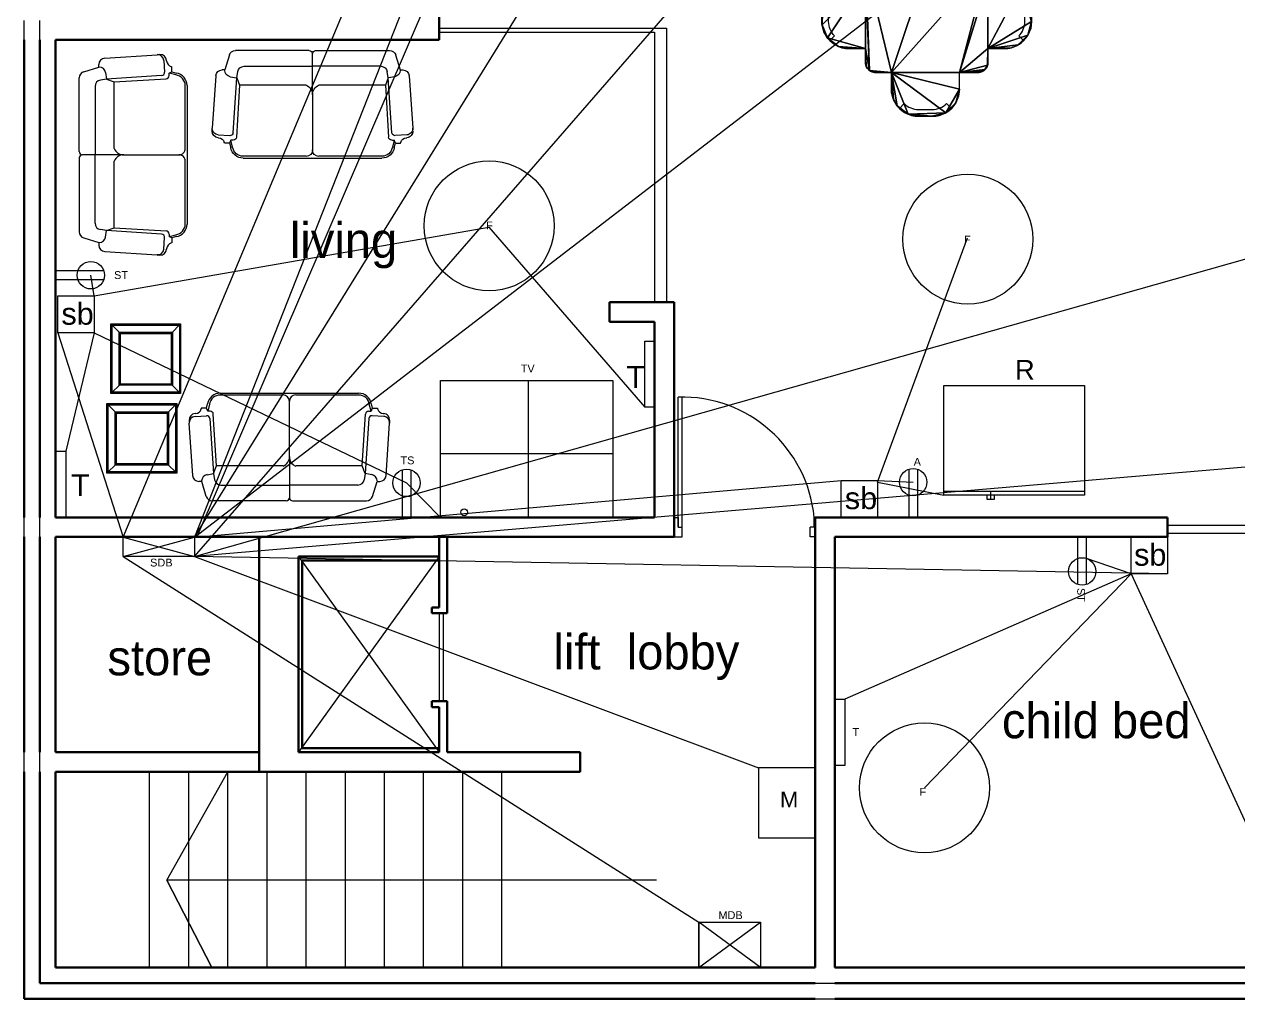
# Model space of a CAD drawing. Header units: inches. Extents: x -21593 to -10389, y 28737 to 57523.
# Drawn here: x -11139.3 to -10829.4, y 28737.3 to 28986.3 of the extents above; entities that cross this region are included whole.
import ezdxf

# ---------------------------------------------------------------- set-up
doc = ezdxf.new("R2010")
doc.units = ezdxf.units.IN
doc.header["$LTSCALE"] = 2
doc.header["$MEASUREMENT"] = 0
for name, color, linetype, lineweight in [('ARREDI', 183, 'Continuous', 0), ('COL', 1, 'Continuous', 35), ('Door', 32, 'Continuous', 20), ('FUR', 7, 'Continuous', 5), ('Glass', 150, 'Continuous', 20), ('normal', 1, 'Continuous', 13), ('Steps', 252, 'Continuous', 20), ('water', 150, 'Continuous', 9)]:
    doc.layers.add(name, color=color, linetype=linetype, lineweight=lineweight)
doc.styles.get("Standard").update_dxf_attribs({"font": 'arial.ttf'})

# ---------------------------------------------------------------- blocks, each defined once
blk = doc.blocks.new('*U9')
at = {"color": 0}
mesh = blk.add_polyface(dxfattribs=at)
corners = [(-57, -8.39), (-28.97, -36), (3, -28.39), (-28.97, -36), (2.38, -34.83), (3, -28.39), (-57, -8.39), (-57, -28.39), (-28.97, -36), (3, -28.39), (-28.97, 0), (-57, -8.39), (3, -28.39), (3, -8.39), (-28.97, 0), (3, -28.39), (7.86, -8.39), (3, -8.39), (-28.97, -36), (-24.07, -36), (2.38, -34.83), (-57, -28.39), (-48.97, -36), (-28.97, -36), (-57, -8.39), (-63.93, -28.12), (-57, -28.39), (-28.97, 0), (-48.97, 0), (-57, -8.39), (3, -8.39), (-24.07, 0), (-28.97, 0), (3, -8.39), (-4.07, 0), (-24.07, 0), (3, -28.39), (14.79, -12.39), (7.86, -8.39), (3, -28.39), (15.25, -23.46), (14.79, -12.39), (-24.07, -36), (-4.07, -36), (2.38, -34.83), (-24.07, -36), (-7.2, -47.21), (-4.07, -36), (-48.97, -36), (-29.58, -43.93), (-28.97, -36), (-48.97, -36), (-35.93, -48.8), (-29.58, -43.93), (-57, -28.39), (-54, -36), (-48.97, -36), (-57, -8.39), (-69.59, -22.46), (-63.93, -28.12), (-57, -8.39), (-68.21, -11.52), (-69.59, -22.46), (-28.97, 0), (-48.9, 5.91), (-48.97, 0), (-28.97, 0), (-44.03, 12.26), (-48.9, 5.91), (-4.07, 0), (-22.42, 9.73), (-24.07, 0), (-4.07, 0), (-12.07, 12.86), (-22.42, 9.73), (3, -8.39), (0.78, -0.1), (-4.07, 0), (3, -8.39), (2.12, -0.88), (0.78, -0.1), (14.79, -12.39), (11.86, -9.47), (7.86, -8.39), (15.25, -23.46), (15.86, -16.39), (14.79, -12.39), (3, -28.39), (12.73, -26.74), (15.25, -23.46), (2.38, -34.83), (2.97, -33.39), (3, -28.39), (-4.07, -36), (1.15, -35.77), (2.38, -34.83), (-7.2, -47.21), (-4.68, -43.93), (-4.07, -36), (-24.07, -36), (-11.03, -48.8), (-7.2, -47.21), (-24.07, -36), (-18.14, -48.59), (-11.03, -48.8), (-24.07, -36), (-21.73, -46.52), (-18.14, -48.59), (-35.93, -48.8), (-32.1, -47.21), (-29.58, -43.93), (-48.97, -36), (-43.04, -48.59), (-35.93, -48.8), (-48.97, -36), (-46.63, -46.52), (-43.04, -48.59), (-57, -28.39), (-55.5, -35.6), (-54, -36), (-57, -28.39), (-56.6, -34.5), (-55.5, -35.6), (-69.59, -22.46), (-67.52, -26.05), (-63.93, -28.12), (-68.21, -11.52), (-69.79, -15.35), (-69.59, -22.46), (-57, -8.39), (-64.92, -9), (-68.21, -11.52), (-48.97, 0), (-56.77, -1.85), (-57, -8.39), (-48.97, 0), (-55.83, -0.62), (-56.77, -1.85), (-44.03, 12.26), (-47.32, 9.73), (-48.9, 5.91), (-28.97, 0), (-36.97, 12.86), (-44.03, 12.26), (-28.97, 0), (-32.97, 11.79), (-36.97, 12.86), (-22.42, 9.73), (-24, 5.91), (-24.07, 0), (-12.07, 12.86), (-19.13, 12.26), (-22.42, 9.73), (-4.07, 0), (-8.07, 11.79), (-12.07, 12.86), (-4.07, 0), (-5.14, 8.86), (-8.07, 11.79), (2.12, -0.88), (1.5, -0.4), (0.78, -0.1), (3, -8.39), (2.6, -1.5), (2.12, -0.88), (3, -8.39), (2.9, -2.22), (2.6, -1.5), (11.86, -9.47), (9.93, -8.67), (7.86, -8.39), (14.79, -12.39), (13.52, -10.74), (11.86, -9.47), (15.86, -16.39), (15.59, -14.32), (14.79, -12.39), (15.25, -23.46), (15.79, -21.44), (15.86, -16.39), (12.73, -26.74), (14.21, -25.26), (15.25, -23.46), (3, -28.39), (10.92, -27.79), (12.73, -26.74), (3, -28.39), (8.91, -28.33), (10.92, -27.79), (2.38, -34.83), (2.77, -34.15), (2.97, -33.39), (1.15, -35.77), (1.83, -35.38), (2.38, -34.83), (-4.07, -36), (0.39, -35.97), (1.15, -35.77), (-4.68, -43.93), (-4.14, -41.91), (-4.07, -36), (-7.2, -47.21), (-5.73, -45.73), (-4.68, -43.93), (-11.03, -48.8), (-9.01, -48.26), (-7.2, -47.21), (-18.14, -48.59), (-16.07, -48.86), (-11.03, -48.8), (-21.73, -46.52), (-20.07, -47.79), (-18.14, -48.59), (-24.07, -36), (-23, -44.86), (-21.73, -46.52), (-24.07, -36), (-23.8, -42.93), (-23, -44.86), (-29.58, -43.93), (-29.04, -41.91), (-28.97, -36), (-32.1, -47.21), (-30.62, -45.73), (-29.58, -43.93), (-35.93, -48.8), (-33.91, -48.26), (-32.1, -47.21), (-43.04, -48.59), (-40.97, -48.86), (-35.93, -48.8), (-46.63, -46.52), (-44.97, -47.79), (-43.04, -48.59), (-48.97, -36), (-47.9, -44.86), (-46.63, -46.52), (-48.97, -36), (-48.7, -42.93), (-47.9, -44.86), (-55.5, -35.6), (-54.78, -35.9), (-54, -36), (-56.6, -34.5), (-56.12, -35.12), (-55.5, -35.6), (-57, -28.39), (-56.9, -33.78), (-56.6, -34.5), (-63.93, -28.12), (-61.86, -28.39), (-57, -28.39), (-67.52, -26.05), (-65.86, -27.32), (-63.93, -28.12), (-69.59, -22.46), (-68.79, -24.39), (-67.52, -26.05), (-69.79, -15.35), (-69.86, -20.39), (-69.59, -22.46), (-68.21, -11.52), (-69.25, -13.33), (-69.79, -15.35), (-64.92, -9), (-66.73, -10.05), (-68.21, -11.52), (-57, -8.39), (-62.91, -8.46), (-64.92, -9), (-56.77, -1.85), (-56.97, -2.61), (-57, -8.39), (-55.83, -0.62), (-56.38, -1.17), (-56.77, -1.85), (-48.97, 0), (-55.15, -0.23), (-55.83, -0.62), (-48.97, 0), (-54.39, -0.03), (-55.15, -0.23), (-47.32, 9.73), (-48.36, 7.93), (-48.9, 5.91), (-44.03, 12.26), (-45.84, 11.21), (-47.32, 9.73), (-36.97, 12.86), (-42.01, 12.8), (-44.03, 12.26), (-32.97, 11.79), (-34.9, 12.59), (-36.97, 12.86), (-28.97, 0), (-31.31, 10.52), (-32.97, 11.79), (-28.97, 0), (-30.04, 8.86), (-31.31, 10.52), (-28.97, 0), (-29.24, 6.93), (-30.04, 8.86), (-22.42, 9.73), (-23.46, 7.93), (-24, 5.91), (-19.13, 12.26), (-20.94, 11.21), (-22.42, 9.73), (-12.07, 12.86), (-17.12, 12.8), (-19.13, 12.26), (-8.07, 11.79), (-10, 12.59), (-12.07, 12.86), (-5.14, 8.86), (-6.42, 10.52), (-8.07, 11.79), (-4.07, 0), (-4.34, 6.93), (-5.14, 8.86), (0.78, -0.1), (0, 0), (-4.07, 0), (0.78, -0.1), (0.39, -0.03), (0, 0), (1.5, -0.4), (1.15, -0.23), (0.78, -0.1), (2.12, -0.88), (1.83, -0.62), (1.5, -0.4), (2.6, -1.5), (2.38, -1.17), (2.12, -0.88), (2.9, -2.22), (2.77, -1.85), (2.6, -1.5), (3, -8.39), (2.97, -2.61), (2.9, -2.22), (3, -8.39), (3, -3), (2.97, -2.61), (9.93, -8.67), (8.91, -8.46), (7.86, -8.39), (11.86, -9.47), (10.92, -9), (9.93, -8.67), (13.52, -10.74), (12.73, -10.05), (11.86, -9.47), (14.79, -12.39), (14.21, -11.52), (13.52, -10.74), (15.59, -14.32), (15.25, -13.33), (14.79, -12.39), (15.86, -16.39), (15.79, -15.35), (15.59, -14.32), (15.79, -21.44), (15.86, -20.39), (15.86, -16.39), (15.25, -23.46), (15.59, -22.46), (15.79, -21.44), (14.21, -25.26), (14.79, -24.39), (15.25, -23.46), (12.73, -26.74), (13.52, -26.05), (14.21, -25.26), (10.92, -27.79), (11.86, -27.32), (12.73, -26.74), (8.91, -28.33), (9.93, -28.12), (10.92, -27.79), (3, -28.39), (7.86, -28.39), (8.91, -28.33), (2.97, -33.39), (3, -33), (3, -28.39), (2.77, -34.15), (2.9, -33.78), (2.97, -33.39), (2.38, -34.83), (2.6, -34.5), (2.77, -34.15), (1.83, -35.38), (2.12, -35.12), (2.38, -34.83), (1.15, -35.77), (1.5, -35.6), (1.83, -35.38), (0.39, -35.97), (0.78, -35.9), (1.15, -35.77), (-4.07, -36), (0, -36), (0.39, -35.97), (-4.14, -41.91), (-4.07, -40.86), (-4.07, -36), (-4.68, -43.93), (-4.34, -42.93), (-4.14, -41.91), (-5.73, -45.73), (-5.14, -44.86), (-4.68, -43.93), (-7.2, -47.21), (-6.42, -46.52), (-5.73, -45.73), (-9.01, -48.26), (-8.07, -47.79), (-7.2, -47.21), (-11.03, -48.8), (-10, -48.59), (-9.01, -48.26), (-16.07, -48.86), (-12.07, -48.86), (-11.03, -48.8), (-18.14, -48.59), (-17.12, -48.8), (-16.07, -48.86), (-20.07, -47.79), (-19.13, -48.26), (-18.14, -48.59), (-21.73, -46.52), (-20.94, -47.21), (-20.07, -47.79), (-23, -44.86), (-22.42, -45.73), (-21.73, -46.52), (-23.8, -42.93), (-23.46, -43.93), (-23, -44.86), (-24.07, -36), (-24, -41.91), (-23.8, -42.93), (-24.07, -36), (-24.07, -40.86), (-24, -41.91), (-29.04, -41.91), (-28.97, -40.86), (-28.97, -36), (-29.58, -43.93), (-29.24, -42.93), (-29.04, -41.91), (-30.62, -45.73), (-30.04, -44.86), (-29.58, -43.93), (-32.1, -47.21), (-31.31, -46.52), (-30.62, -45.73), (-33.91, -48.26), (-32.97, -47.79), (-32.1, -47.21), (-35.93, -48.8), (-34.9, -48.59), (-33.91, -48.26), (-40.97, -48.86), (-36.97, -48.86), (-35.93, -48.8), (-43.04, -48.59), (-42.01, -48.8), (-40.97, -48.86), (-44.97, -47.79), (-44.03, -48.26), (-43.04, -48.59), (-46.63, -46.52), (-45.84, -47.21), (-44.97, -47.79), (-47.9, -44.86), (-47.32, -45.73), (-46.63, -46.52), (-48.7, -42.93), (-48.36, -43.93), (-47.9, -44.86), (-48.97, -36), (-48.9, -41.91), (-48.7, -42.93), (-48.97, -36), (-48.97, -40.86), (-48.9, -41.91), (-54.78, -35.9), (-54.39, -35.97), (-54, -36), (-55.5, -35.6), (-55.15, -35.77), (-54.78, -35.9), (-56.12, -35.12), (-55.83, -35.38), (-55.5, -35.6), (-56.6, -34.5), (-56.38, -34.83), (-56.12, -35.12), (-56.9, -33.78), (-56.77, -34.15), (-56.6, -34.5), (-57, -28.39), (-56.97, -33.39), (-56.9, -33.78), (-57, -28.39), (-57, -33), (-56.97, -33.39), (-63.93, -28.12), (-62.91, -28.33), (-61.86, -28.39), (-65.86, -27.32), (-64.92, -27.79), (-63.93, -28.12), (-67.52, -26.05), (-66.73, -26.74), (-65.86, -27.32), (-68.79, -24.39), (-68.21, -25.26), (-67.52, -26.05), (-69.59, -22.46), (-69.25, -23.46), (-68.79, -24.39), (-69.86, -20.39), (-69.79, -21.44), (-69.59, -22.46), (-69.79, -15.35), (-69.86, -16.39), (-69.86, -20.39), (-69.25, -13.33), (-69.59, -14.32), (-69.79, -15.35), (-68.21, -11.52), (-68.79, -12.39), (-69.25, -13.33), (-66.73, -10.05), (-67.52, -10.74), (-68.21, -11.52), (-64.92, -9), (-65.86, -9.47), (-66.73, -10.05), (-62.91, -8.46), (-63.93, -8.67), (-64.92, -9), (-57, -8.39), (-61.86, -8.39), (-62.91, -8.46), (-56.97, -2.61), (-57, -3), (-57, -8.39), (-56.77, -1.85), (-56.9, -2.22), (-56.97, -2.61), (-56.38, -1.17), (-56.6, -1.5), (-56.77, -1.85), (-55.83, -0.62), (-56.12, -0.88), (-56.38, -1.17), (-55.15, -0.23), (-55.5, -0.4), (-55.83, -0.62), (-54.39, -0.03), (-54.78, -0.1), (-55.15, -0.23), (-48.97, 0), (-54, 0), (-54.39, -0.03), (-48.9, 5.91), (-48.97, 4.86), (-48.97, 0), (-48.36, 7.93), (-48.7, 6.93), (-48.9, 5.91), (-47.32, 9.73), (-47.9, 8.86), (-48.36, 7.93), (-45.84, 11.21), (-46.63, 10.52), (-47.32, 9.73), (-44.03, 12.26), (-44.97, 11.79), (-45.84, 11.21), (-42.01, 12.8), (-43.04, 12.59), (-44.03, 12.26), (-36.97, 12.86), (-40.97, 12.86), (-42.01, 12.8), (-34.9, 12.59), (-35.93, 12.8), (-36.97, 12.86), (-32.97, 11.79), (-33.91, 12.26), (-34.9, 12.59), (-31.31, 10.52), (-32.1, 11.21), (-32.97, 11.79), (-30.04, 8.86), (-30.62, 9.73), (-31.31, 10.52), (-29.24, 6.93), (-29.58, 7.93), (-30.04, 8.86), (-28.97, 0), (-29.04, 5.91), (-29.24, 6.93), (-28.97, 0), (-28.97, 4.86), (-29.04, 5.91), (-24, 5.91), (-24.07, 4.86), (-24.07, 0), (-23.46, 7.93), (-23.8, 6.93), (-24, 5.91), (-22.42, 9.73), (-23, 8.86), (-23.46, 7.93), (-20.94, 11.21), (-21.73, 10.52), (-22.42, 9.73), (-19.13, 12.26), (-20.07, 11.79), (-20.94, 11.21), (-17.12, 12.8), (-18.14, 12.59), (-19.13, 12.26), (-12.07, 12.86), (-16.07, 12.86), (-17.12, 12.8), (-10, 12.59), (-11.03, 12.8), (-12.07, 12.86), (-8.07, 11.79), (-9.01, 12.26), (-10, 12.59), (-6.42, 10.52), (-7.2, 11.21), (-8.07, 11.79), (-5.14, 8.86), (-5.73, 9.73), (-6.42, 10.52), (-4.34, 6.93), (-4.68, 7.93), (-5.14, 8.86), (-4.07, 0), (-4.14, 5.91), (-4.34, 6.93), (-4.07, 0), (-4.07, 4.86), (-4.14, 5.91)]
mesh.append_faces([[corners[k] for k in face] for face in [(0, 1, 2), (3, 4, 5), (6, 7, 8), (9, 10, 11), (12, 13, 14), (21, 22, 23), (24, 25, 26), (27, 28, 29), (33, 34, 35), (36, 37, 38), (39, 40, 41), (42, 43, 44), (45, 46, 47), (48, 49, 50), (51, 52, 53), (57, 58, 59), (60, 61, 62), (63, 64, 65), (66, 67, 68), (69, 70, 71), (72, 73, 74), (75, 76, 77), (78, 79, 80), (81, 82, 83), (84, 85, 86), (87, 88, 89), (90, 91, 92), (93, 94, 95), (96, 97, 98), (99, 100, 101), (102, 103, 104), (105, 106, 107), (108, 109, 110), (111, 112, 113), (114, 115, 116), (117, 118, 119), (120, 121, 122), (123, 124, 125), (126, 127, 128), (129, 130, 131), (132, 133, 134), (135, 136, 137), (138, 139, 140), (141, 142, 143), (144, 145, 146), (147, 148, 149), (150, 151, 152), (153, 154, 155), (156, 157, 158), (159, 160, 161), (162, 163, 164), (165, 166, 167), (168, 169, 170), (171, 172, 173), (174, 175, 176), (177, 178, 179), (180, 181, 182), (183, 184, 185), (186, 187, 188), (189, 190, 191), (192, 193, 194), (195, 196, 197), (198, 199, 200), (201, 202, 203), (204, 205, 206), (207, 208, 209), (210, 211, 212), (213, 214, 215), (216, 217, 218), (219, 220, 221), (222, 223, 224), (225, 226, 227), (228, 229, 230), (231, 232, 233), (234, 235, 236), (237, 238, 239), (240, 241, 242), (243, 244, 245), (246, 247, 248), (252, 253, 254), (255, 256, 257), (258, 259, 260), (261, 262, 263), (264, 265, 266), (267, 268, 269), (270, 271, 272), (273, 274, 275), (276, 277, 278), (279, 280, 281), (282, 283, 284), (285, 286, 287), (288, 289, 290), (291, 292, 293), (294, 295, 296), (297, 298, 299), (300, 301, 302), (303, 304, 305), (306, 307, 308), (309, 310, 311), (312, 313, 314), (315, 316, 317), (318, 319, 320)]], dxfattribs={"vtx0": -1, "vtx1": -1, "vtx2": -1, "color": 0})
mesh.append_faces([[corners[k] for k in face] for face in [(15, 16, 17), (30, 31, 32), (54, 55, 56), (249, 250, 251), (321, 322, 323), (339, 340, 341), (441, 442, 443), (483, 484, 485), (504, 505, 506), (606, 607, 608), (648, 649, 650)]], dxfattribs={"vtx0": -1, "vtx2": -1, "color": 0})
mesh.append_faces([[corners[k] for k in face] for face in [(18, 19, 20)]], dxfattribs={"vtx1": -1, "vtx2": -1, "color": 0})
mesh.append_faces([[corners[k] for k in face] for face in [(324, 325, 326), (327, 328, 329), (330, 331, 332), (333, 334, 335), (336, 337, 338), (342, 343, 344), (345, 346, 347), (348, 349, 350), (351, 352, 353), (354, 355, 356), (357, 358, 359), (360, 361, 362), (363, 364, 365), (366, 367, 368), (369, 370, 371), (372, 373, 374), (375, 376, 377), (378, 379, 380), (381, 382, 383), (384, 385, 386), (387, 388, 389), (390, 391, 392), (393, 394, 395), (396, 397, 398), (399, 400, 401), (402, 403, 404), (405, 406, 407), (408, 409, 410), (411, 412, 413), (414, 415, 416), (417, 418, 419), (420, 421, 422), (423, 424, 425), (426, 427, 428), (429, 430, 431), (432, 433, 434), (435, 436, 437), (438, 439, 440), (444, 445, 446), (447, 448, 449), (450, 451, 452), (453, 454, 455), (456, 457, 458), (459, 460, 461), (462, 463, 464), (465, 466, 467), (468, 469, 470), (471, 472, 473), (474, 475, 476), (477, 478, 479), (480, 481, 482), (486, 487, 488), (489, 490, 491), (492, 493, 494), (495, 496, 497), (498, 499, 500), (501, 502, 503), (507, 508, 509), (510, 511, 512), (513, 514, 515), (516, 517, 518), (519, 520, 521), (522, 523, 524), (525, 526, 527), (528, 529, 530), (531, 532, 533), (534, 535, 536), (537, 538, 539), (540, 541, 542), (543, 544, 545), (546, 547, 548), (549, 550, 551), (552, 553, 554), (555, 556, 557), (558, 559, 560), (561, 562, 563), (564, 565, 566), (567, 568, 569), (570, 571, 572), (573, 574, 575), (576, 577, 578), (579, 580, 581), (582, 583, 584), (585, 586, 587), (588, 589, 590), (591, 592, 593), (594, 595, 596), (597, 598, 599), (600, 601, 602), (603, 604, 605), (609, 610, 611), (612, 613, 614), (615, 616, 617), (618, 619, 620), (621, 622, 623), (624, 625, 626), (627, 628, 629), (630, 631, 632), (633, 634, 635), (636, 637, 638), (639, 640, 641), (642, 643, 644), (645, 646, 647), (651, 652, 653)]], dxfattribs={"vtx2": -1, "color": 0})
blk = doc.blocks.new('DIN-6')
at = {"layer": 'FUR', "elevation": 1}
for points in [[(-2.45, 18), (-2.45, 22.86, 0.414214), (-10.45, 30.86), (-14.45, 30.86, 0.414214), (-22.45, 22.86), (-22.45, 18)], [(-4.79, 28.52), (-6.21, 27.11, 0.198912), (-10.45, 28.86), (-14.45, 28.86, 0.198912), (-18.69, 27.11), (-20.11, 28.52)], [(22.45, 18), (22.45, 22.86, 0.414214), (14.45, 30.86), (10.45, 30.86, 0.414214), (2.45, 22.86), (2.45, 18)], [(20.11, 28.52), (18.69, 27.11, 0.198912), (14.45, 28.86), (10.45, 28.86, 0.198912), (6.21, 27.11), (4.79, 28.52)], [(-30.48, -10.39), (-35.34, -10.39, -0.414214), (-43.34, -2.39), (-43.34, 1.61, -0.414214), (-35.34, 9.61), (-30.48, 9.61)], [(-41, -8.05), (-39.58, -6.64, -0.198912), (-41.34, -2.39), (-41.34, 1.61, -0.198912), (-39.58, 5.85), (-41, 7.26)], [(29.52, -10.39), (34.38, -10.39, 0.414214), (42.38, -2.39), (42.38, 1.61, 0.414214), (34.38, 9.61), (29.52, 9.61)], [(40.04, -8.05), (38.62, -6.64, 0.198912), (40.38, -2.39), (40.38, 1.61, 0.198912), (38.62, 5.85), (40.04, 7.26)], [(-2.45, -18), (-2.45, -22.86, -0.414214), (-10.45, -30.86), (-14.45, -30.86, -0.414214), (-22.45, -22.86), (-22.45, -18)], [(22.45, -18), (22.45, -22.86, -0.414214), (14.45, -30.86), (10.45, -30.86, -0.414214), (2.45, -22.86), (2.45, -18)], [(-4.79, -28.52), (-6.21, -27.11, -0.198912), (-10.45, -28.86), (-14.45, -28.86, -0.198912), (-18.69, -27.11), (-20.11, -28.52)], [(20.11, -28.52), (18.69, -27.11, -0.198912), (14.45, -28.86), (10.45, -28.86, -0.198912), (6.21, -27.11), (4.79, -28.52)]]:
    blk.add_lwpolyline(points, format="xyb", dxfattribs=at)
blk.add_lwpolyline([(-30.48, -15), (-30.48, 15, -0.414214), (-27.48, 18), (26.52, 18, -0.414214), (29.52, 15), (29.52, -15, -0.414214), (26.52, -18), (-27.48, -18, -0.414214)], format="xyb", close=True, dxfattribs=at)
at = {"layer": 'FUR'}
blk.add_blockref('*U9', (26.52, 18, 0.5), dxfattribs=at)
blk = doc.blocks.new('Receptacle')
for p, q in [((12.31, 1.12), (0, 1.12)), ((12.31, -1.12), (0, -1.12))]:
    blk.add_line(p, q)
blk.add_circle((9, 0), 3.5)
blk = doc.blocks.new('Refrigerator')
for p, q in [((1, -27.999999), (37, -27.999999)), ((12, -28.999999), (12, -29.999999)), ((12, -29.999999), (14, -29.999999)), ((13, -27.999999), (13, -29.999999)), ((14, -29.999999), (14, -28.999999))]:
    blk.add_line(p, q)
blk.add_lwpolyline([(1, -28.999999), (1, -1), (37, -1), (37, -28.999999)], close=True)

msp = doc.modelspace()

# ---------------------------------------------------------------- linework, layer by layer
for p, q in [((-10972.26, 28857.82), (-10972.26, 28860.26)), ((-10937.54, 28857.82), (-10937.54, 28860.26))]:
    msp.add_line(p, q)
at = {"layer": 'ARREDI', "color": 7, "true_color": 0xffffff}
for p, q in [((-11118.74, 28977.6), (-11105.38, 28978.49)), ((-11104.65, 28978.49), (-11105.38, 28978.49)), ((-11086.9, 28978.42), (-11088.06, 28974.59)), ((-11066.48, 28979.57), (-11085.35, 28979.57)), ((-11065.67, 28968.23), (-11065.67, 28978.76)), ((-11064.86, 28979.57), (-11045.98, 28979.57)), ((-11044.43, 28978.42), (-11043.27, 28974.59)), ((-11124.08, 28974.13), (-11120.25, 28975.3)), ((-11120.25, 28975.3), (-11120.25, 28975.99)), ((-11103.65, 28976.98), (-11103.46, 28974.05)), ((-11102.92, 28976.89), (-11102.93, 28976.98)), ((-11101.56, 28975.39), (-11101.71, 28975.43)), ((-11101.56, 28974.08), (-11101.56, 28975.39)), ((-11083.16, 28975.52), (-11065.67, 28975.52)), ((-11048.17, 28975.52), (-11065.67, 28975.52)), ((-11125.23, 28953.71), (-11125.23, 28972.58)), ((-11118.27, 28972.26), (-11119.83, 28971.99)), ((-11118.54, 28973.93), (-11118.27, 28972.26)), ((-11104.21, 28973.19), (-11118.27, 28972.26)), ((-11118.27, 28972.26), (-11116.32, 28971.52)), ((-11116.32, 28971.52), (-11103.07, 28972.33)), ((-11102.31, 28973.14), (-11102.31, 28973.77)), ((-11090.37, 28973.08), (-11091.26, 28959.72)), ((-11088.06, 28974.59), (-11088.75, 28974.59)), ((-11086.69, 28972.87), (-11085.02, 28972.61)), ((-11085.96, 28958.55), (-11085.02, 28972.61)), ((-11085.02, 28972.61), (-11084.76, 28974.17)), ((-11085.02, 28972.61), (-11084.29, 28970.66)), ((-11046.31, 28972.61), (-11047.04, 28970.66)), ((-11046.31, 28972.61), (-11046.57, 28974.17)), ((-11044.64, 28972.87), (-11046.31, 28972.61)), ((-11045.37, 28958.55), (-11046.31, 28972.61)), ((-11043.27, 28974.59), (-11042.58, 28974.59)), ((-11040.96, 28973.08), (-11040.07, 28959.72)), ((-11121.18, 28970.4), (-11121.18, 28952.9)), ((-11084.29, 28970.66), (-11085.09, 28957.41)), ((-11047.04, 28970.66), (-11046.24, 28957.41)), ((-11091.26, 28958.99), (-11091.26, 28959.72)), ((-11040.07, 28958.99), (-11040.07, 28959.72)), ((-11089.75, 28957.99), (-11086.82, 28957.8)), ((-11089.66, 28957.26), (-11089.75, 28957.27)), ((-11085.9, 28956.65), (-11086.53, 28956.65)), ((-11045.43, 28956.65), (-11044.8, 28956.65)), ((-11041.58, 28957.99), (-11044.51, 28957.8)), ((-11041.67, 28957.26), (-11041.58, 28957.27)), ((-11088.16, 28955.9), (-11088.2, 28956.05)), ((-11086.84, 28955.9), (-11088.16, 28955.9)), ((-11044.49, 28955.9), (-11043.17, 28955.9)), ((-11043.17, 28955.9), (-11043.13, 28956.05)), ((-11125.23, 28952.09), (-11125.23, 28933.22)), ((-11113.89, 28952.9), (-11124.42, 28952.9)), ((-11121.18, 28935.4), (-11121.18, 28952.9)), ((-11124.08, 28931.67), (-11120.25, 28930.5)), ((-11118.27, 28933.55), (-11119.83, 28933.81)), ((-11118.54, 28931.87), (-11118.27, 28933.55)), ((-11118.27, 28933.55), (-11116.32, 28934.28)), ((-11104.21, 28932.61), (-11118.27, 28933.55)), ((-11116.32, 28934.28), (-11103.07, 28933.47)), ((-11103.65, 28928.82), (-11103.46, 28931.75)), ((-11102.31, 28932.66), (-11102.31, 28932.04)), ((-11101.56, 28931.73), (-11101.56, 28930.41)), ((-11120.25, 28930.5), (-11120.25, 28929.81)), ((-11102.92, 28928.91), (-11102.93, 28928.82)), ((-11101.56, 28930.41), (-11101.71, 28930.37)), ((-11118.74, 28928.2), (-11105.38, 28927.31)), ((-11104.65, 28927.31), (-11105.38, 28927.31)), ((-11117.16, 28909.71), (-11114.73, 28907.28)), ((-11117.16, 28909.71), (-11099.34, 28909.71)), ((-11117.16, 28891.9), (-11117.16, 28909.71)), ((-11099.34, 28909.71), (-11101.77, 28907.28)), ((-11099.34, 28909.71), (-11099.34, 28891.9)), ((-11114.73, 28894.33), (-11117.16, 28891.9)), ((-11099.34, 28891.9), (-11117.16, 28891.9)), ((-11101.77, 28894.33), (-11099.34, 28891.9)), ((-11118.16, 28889.35), (-11115.73, 28886.92)), ((-11118.16, 28889.35), (-11100.35, 28889.35)), ((-11118.16, 28871.54), (-11118.16, 28889.35)), ((-11100.35, 28889.35), (-11102.78, 28886.92)), ((-11100.35, 28889.35), (-11100.35, 28871.54)), ((-11094.06, 28888.15), (-11094.1, 28888)), ((-11092.74, 28888.15), (-11094.06, 28888.15)), ((-11050.39, 28888.15), (-11049.08, 28888.15)), ((-11049.08, 28888.15), (-11049.04, 28888)), ((-11097.16, 28885.06), (-11097.16, 28884.33)), ((-11095.56, 28886.79), (-11095.65, 28886.78)), ((-11095.65, 28886.06), (-11092.72, 28886.25)), ((-11091.81, 28887.4), (-11092.43, 28887.4)), ((-11091.86, 28885.5), (-11090.92, 28871.44)), ((-11090.19, 28873.39), (-11091, 28886.64)), ((-11052.95, 28873.39), (-11052.14, 28886.64)), ((-11051.28, 28885.5), (-11052.21, 28871.44)), ((-11051.33, 28887.4), (-11050.7, 28887.4)), ((-11047.48, 28886.06), (-11050.42, 28886.25)), ((-11047.58, 28886.79), (-11047.48, 28886.78)), ((-11045.98, 28885.06), (-11045.98, 28884.33)), ((-11096.27, 28870.97), (-11097.16, 28884.33)), ((-11046.87, 28870.97), (-11045.98, 28884.33)), ((-11071.57, 28875.82), (-11071.57, 28865.29)), ((-11115.73, 28873.97), (-11118.16, 28871.54)), ((-11102.78, 28873.97), (-11100.35, 28871.54)), ((-11090.92, 28871.44), (-11090.19, 28873.39)), ((-11052.21, 28871.44), (-11052.95, 28873.39)), ((-11100.35, 28871.54), (-11118.16, 28871.54)), ((-11092.6, 28871.17), (-11090.92, 28871.44)), ((-11090.92, 28871.44), (-11090.66, 28869.88)), ((-11052.21, 28871.44), (-11052.48, 28869.88)), ((-11050.54, 28871.17), (-11052.21, 28871.44)), ((-11093.97, 28869.46), (-11094.66, 28869.46)), ((-11092.8, 28865.63), (-11093.97, 28869.46)), ((-11089.07, 28868.53), (-11071.57, 28868.53)), ((-11054.07, 28868.53), (-11071.57, 28868.53)), ((-11050.34, 28865.63), (-11049.17, 28869.46)), ((-11049.17, 28869.46), (-11048.48, 28869.46)), ((-11072.38, 28864.48), (-11091.25, 28864.48)), ((-11070.76, 28864.48), (-11051.89, 28864.48))]:
    msp.add_line(p, q, dxfattribs=at)
at = {"layer": 'ARREDI', "color": 7, "lineweight": 20, "true_color": 0xffffff}
for p, q in [((-11102.31, 28973.77), (-11101.56, 28974.08)), ((-11100.54, 28973.31), (-11102.31, 28973.77)), ((-11101.56, 28974.08), (-11100.44, 28973.79)), ((-11116.32, 28954.52), (-11116.32, 28971.52)), ((-11098.18, 28954.52), (-11098.18, 28970.59)), ((-11097.7, 28970.59), (-11097.7, 28935.21)), ((-11067.28, 28970.66), (-11084.29, 28970.66)), ((-11047.04, 28970.66), (-11064.05, 28970.66)), ((-11065.67, 28968.23), (-11065.67, 28954.14)), ((-11086.53, 28956.65), (-11086.84, 28955.9)), ((-11086.08, 28954.88), (-11086.53, 28956.65)), ((-11044.8, 28956.65), (-11045.26, 28954.88)), ((-11044.49, 28955.9), (-11044.8, 28956.65)), ((-11086.84, 28955.9), (-11086.55, 28954.78)), ((-11044.78, 28954.78), (-11044.49, 28955.9)), ((-11116.32, 28934.28), (-11116.32, 28951.28)), ((-11113.89, 28952.9), (-11099.8, 28952.9)), ((-11098.18, 28935.21), (-11098.18, 28951.28)), ((-11067.28, 28952.52), (-11083.35, 28952.52)), ((-11083.35, 28952.04), (-11047.98, 28952.04)), ((-11047.98, 28952.52), (-11064.05, 28952.52)), ((-11102.31, 28932.04), (-11100.54, 28932.49)), ((-11101.56, 28931.73), (-11102.31, 28932.04)), ((-11100.44, 28932.01), (-11101.56, 28931.73)), ((-11116.83, 28892.22), (-11116.83, 28909.39)), ((-11116.83, 28909.39), (-11099.67, 28909.39)), ((-11115.05, 28907.61), (-11101.45, 28907.61)), ((-11115.05, 28894.01), (-11115.05, 28907.61)), ((-11114.73, 28894.33), (-11114.73, 28907.28)), ((-11114.73, 28907.28), (-11101.77, 28907.28)), ((-11101.77, 28907.28), (-11101.77, 28894.33)), ((-11101.45, 28907.61), (-11101.45, 28894.01)), ((-11099.67, 28909.39), (-11099.67, 28892.22)), ((-11099.67, 28892.22), (-11116.83, 28892.22)), ((-11101.45, 28894.01), (-11115.05, 28894.01)), ((-11101.77, 28894.33), (-11114.73, 28894.33)), ((-11089.25, 28892.01), (-11053.88, 28892.01)), ((-11073.19, 28891.52), (-11089.25, 28891.52)), ((-11053.88, 28891.52), (-11069.95, 28891.52)), ((-11117.84, 28871.86), (-11117.84, 28889.03)), ((-11117.84, 28889.03), (-11100.67, 28889.03)), ((-11100.67, 28889.03), (-11100.67, 28871.86)), ((-11092.74, 28888.15), (-11092.46, 28889.26)), ((-11092.43, 28887.4), (-11092.74, 28888.15)), ((-11091.98, 28889.17), (-11092.43, 28887.4)), ((-11071.57, 28875.82), (-11071.57, 28889.91)), ((-11050.7, 28887.4), (-11051.16, 28889.17)), ((-11050.39, 28888.15), (-11050.7, 28887.4)), ((-11050.68, 28889.26), (-11050.39, 28888.15)), ((-11116.06, 28887.24), (-11102.46, 28887.24)), ((-11116.06, 28873.64), (-11116.06, 28887.24)), ((-11115.73, 28873.97), (-11115.73, 28886.92)), ((-11115.73, 28886.92), (-11102.78, 28886.92)), ((-11102.78, 28886.92), (-11102.78, 28873.97)), ((-11102.46, 28887.24), (-11102.46, 28873.64)), ((-11102.46, 28873.64), (-11116.06, 28873.64)), ((-11102.78, 28873.97), (-11115.73, 28873.97)), ((-11073.19, 28873.39), (-11090.19, 28873.39)), ((-11052.95, 28873.39), (-11069.95, 28873.39)), ((-11100.67, 28871.86), (-11117.84, 28871.86))]:
    msp.add_line(p, q, dxfattribs=at)
at = {"layer": 'ARREDI', "color": 7, "true_color": 0xffffff}
for centre, major_axis, start_param, end_param in [((-11105.27, 28976.88), (-1.15, -1.15), 2.422695, 3.993491), ((-11104.55, 28976.88), (-1.15, -1.15), 2.422695, 3.993491), ((-11118.63, 28975.99), (-1.15, 1.15), 5.564288, 7.068583), ((-11120.14, 28973.68), (-1.15, -1.15), 2.511525, 3.926991), ((-11101.31, 28977), (-1.15, 1.15), 0.851899, 2.103559), ((-11123.61, 28972.58), (-1.15, 1.15), 5.793413, 7.068583), ((-11119.56, 28970.4), (-1.15, 1.15), 5.664726, 7.068583), ((-11104.27, 28974), (-0.573, -0.573), 0.851899, 2.422695), ((-11103.12, 28973.14), (-0.573, -0.573), 0.846109, 2.356194), ((-11124.42, 28953.71), (-0.573, -0.573), -0.785398, 0.785398), ((-11124.42, 28952.09), (-0.573, 0.573), 5.497787, 7.068583), ((-11119.56, 28935.4), (-1.15, 1.15), 0.785398, 2.189256), ((-11123.61, 28933.22), (-1.15, -1.15), -0.785398, 0.489772), ((-11120.14, 28932.12), (-1.15, 1.15), 2.356194, 3.77166), ((-11104.27, 28931.8), (-0.573, 0.573), 3.86049, 5.431287), ((-11103.12, 28932.66), (-0.573, -0.573), 2.356194, 3.86628), ((-11118.63, 28929.81), (-1.15, 1.15), 0.785398, 2.289694), ((-11105.27, 28928.92), (-1.15, 1.15), 2.289694, 3.86049), ((-11104.55, 28928.92), (-1.15, 1.15), 2.289694, 3.86049), ((-11101.31, 28928.8), (-1.15, 1.15), 5.750423, 7.002083), ((-11095.55, 28885.16), (1.15, -1.15), 2.422695, 3.993491), ((-11095.55, 28884.44), (1.15, -1.15), 2.422695, 3.993491), ((-11095.67, 28888.4), (1.15, 1.15), 3.993491, 5.245151), ((-11092.67, 28885.44), (0.573, -0.573), 0.851899, 2.422695), ((-11091.81, 28886.59), (0.573, -0.573), 0.846109, 2.356194), ((-11051.33, 28886.59), (0.573, 0.573), 0.785398, 2.295484), ((-11050.47, 28885.44), (0.573, 0.573), 0.718898, 2.289694), ((-11047.47, 28888.4), (1.15, 1.15), 2.60883, 3.86049), ((-11047.59, 28885.16), (1.15, 1.15), -0.851899, 0.718898), ((-11047.59, 28884.44), (1.15, 1.15), -0.851899, 0.718898), ((-11094.66, 28871.07), (1.15, 1.15), 2.422695, 3.926991), ((-11092.35, 28869.57), (1.15, 1.15), 0.940729, 2.356194), ((-11089.07, 28870.15), (1.15, 1.15), 2.523133, 3.926991), ((-11054.07, 28870.15), (1.15, 1.15), 3.926991, 5.330849), ((-11050.79, 28869.57), (1.15, -1.15), 0.785398, 2.200864), ((-11048.48, 28871.07), (1.15, -1.15), 5.497787, 7.002083), ((-11091.25, 28866.1), (1.15, 1.15), 2.65182, 3.926991), ((-11072.38, 28865.29), (0.573, 0.573), 3.926991, 5.497787), ((-11070.76, 28865.29), (0.573, 0.573), 2.356194, 3.926991), ((-11051.89, 28866.1), (1.15, -1.15), 5.497787, 6.772958)]:
    msp.add_ellipse(centre, major_axis=major_axis, ratio=1, start_param=start_param, end_param=end_param, dxfattribs=at)
at = {"layer": 'ARREDI', "color": 7, "true_color": 0xffffff, "extrusion": (0, 0, -1)}
for centre, major_axis, start_param, end_param in [((-11085.35, 28977.95), (1.15, -1.15), 2.65182, 3.926991), ((-11066.48, 28978.76), (0.573, -0.573), 3.926991, 5.497787), ((-11064.86, 28978.76), (0.573, -0.573), 2.356194, 3.926991), ((-11045.98, 28977.95), (1.15, 1.15), 5.497787, 6.772958), ((-11083.16, 28973.9), (1.15, -1.15), 2.523133, 3.926991), ((-11048.17, 28973.9), (1.15, -1.15), 3.926991, 5.330849), ((-11088.75, 28972.97), (1.15, -1.15), 2.422695, 3.926991), ((-11086.44, 28974.47), (1.15, -1.15), 0.940729, 2.356194), ((-11044.89, 28974.47), (1.15, 1.15), 0.785398, 2.200864), ((-11042.58, 28972.97), (1.15, 1.15), 5.497787, 7.002083), ((-11089.64, 28959.61), (1.15, 1.15), 2.422695, 3.993491), ((-11041.69, 28959.61), (1.15, -1.15), -0.851899, 0.718898), ((-11089.64, 28958.88), (1.15, 1.15), 2.422695, 3.993491), ((-11089.77, 28955.65), (1.15, -1.15), 3.993491, 5.245151), ((-11086.76, 28958.6), (0.573, 0.573), 0.851899, 2.422695), ((-11085.9, 28957.45), (0.573, 0.573), 0.846109, 2.356194), ((-11045.43, 28957.45), (0.573, -0.573), 0.785398, 2.295484), ((-11044.57, 28958.6), (0.573, -0.573), 0.718898, 2.289694), ((-11041.57, 28955.65), (1.15, -1.15), 2.60883, 3.86049), ((-11041.69, 28958.88), (1.15, -1.15), -0.851899, 0.718898)]:
    msp.add_ellipse(centre, major_axis=major_axis, ratio=1, start_param=start_param, end_param=end_param, dxfattribs=at)
at = {"layer": 'ARREDI', "color": 7, "lineweight": 20, "true_color": 0xffffff}
for centre, major_axis, start_param, end_param in [((-11100.94, 28970.59), (-1.95, -1.95), 2.356194, 3.782814), ((-11100.94, 28970.59), (-2.29, 2.29), 3.926991, 5.345138), ((-11113.99, 28955.38), (-1.76, -1.76), -0.430952, 0.825743), ((-11099.8, 28954.52), (-1.15, 1.15), 2.356194, 3.926991), ((-11113.99, 28950.42), (-1.76, 1.76), 5.457442, 6.714138), ((-11099.8, 28951.28), (-1.15, -1.15), 2.356194, 3.926991), ((-11100.94, 28935.21), (-1.95, 1.95), 2.500372, 3.926991), ((-11100.94, 28935.21), (-2.29, 2.29), 2.508844, 3.926991), ((-11089.25, 28888.77), (2.29, 2.29), 0.785398, 2.203545), ((-11089.25, 28888.77), (1.95, -1.95), 2.356194, 3.782814), ((-11073.19, 28889.91), (1.15, -1.15), 0.785398, 2.356194), ((-11069.95, 28889.91), (1.15, 1.15), 0.785398, 2.356194), ((-11053.88, 28888.77), (2.29, 2.29), -0.632749, 0.785398), ((-11053.88, 28888.77), (1.95, 1.95), -0.641221, 0.785398), ((-11074.05, 28875.72), (1.76, 1.76), 4.281437, 5.538132), ((-11069.09, 28875.72), (1.76, -1.76), 3.886646, 5.143341)]:
    msp.add_ellipse(centre, major_axis=major_axis, ratio=1, start_param=start_param, end_param=end_param, dxfattribs=at)
at = {"layer": 'ARREDI', "color": 7, "lineweight": 20, "true_color": 0xffffff, "extrusion": (0, 0, -1)}
for centre, major_axis, start_param, end_param in [((-11068.15, 28968.33), (1.76, -1.76), 4.281437, 5.538132), ((-11063.18, 28968.33), (1.76, 1.76), 3.886646, 5.143341), ((-11083.35, 28955.28), (2.29, -2.29), 0.785398, 2.203545), ((-11083.35, 28955.28), (1.95, 1.95), 2.356194, 3.782814), ((-11067.28, 28954.14), (1.15, 1.15), 0.785398, 2.356194), ((-11064.05, 28954.14), (1.15, -1.15), 0.785398, 2.356194), ((-11047.98, 28955.28), (1.95, -1.95), -0.641221, 0.785398), ((-11047.98, 28955.28), (2.29, -2.29), -0.632749, 0.785398)]:
    msp.add_ellipse(centre, major_axis=major_axis, ratio=1, start_param=start_param, end_param=end_param, dxfattribs=at)
at = {"layer": 'COL', "color": 1}
for p, q in [((-11033.28, 29023.26), (-11033.28, 28982.26)), ((-11139.28, 28982.26), (-11139.28, 28860.26)), ((-11135.28, 28982.26), (-11135.28, 28860.26)), ((-11033.28, 28982.26), (-11131.28, 28982.26)), ((-11131.28, 28982.26), (-11131.28, 28860.26)), ((-10973.28, 28915.26), (-10989.8, 28915.26)), ((-10989.8, 28915.26), (-10973.28, 28915.26)), ((-10989.8, 28910.26), (-10989.8, 28915.26)), ((-10973.28, 28915.26), (-10973.28, 28860.26)), ((-10973.28, 28915.26), (-10973.28, 28910.26)), ((-10978.28, 28910.26), (-10989.8, 28910.26)), ((-10978.28, 28910.26), (-10989.8, 28910.26)), ((-10978.28, 28910.26), (-10978.28, 28860.26)), ((-11131.28, 28860.26), (-10978.28, 28860.26)), ((-10973.28, 28860.26), (-10973.28, 28855.26)), ((-10937.28, 28860.26), (-10847.28, 28860.26)), ((-10937.28, 28855.26), (-10937.28, 28860.26)), ((-10847.28, 28855.26), (-10847.28, 28860.26)), ((-11139.28, 28855.26), (-11139.28, 28800.26)), ((-11135.28, 28855.26), (-11135.28, 28800.26)), ((-11131.28, 28855.26), (-11031.28, 28855.26)), ((-11131.28, 28855.26), (-11131.28, 28800.26)), ((-11131.28, 28855.26), (-11131.28, 28800.26)), ((-11079.28, 28795.26), (-11079.28, 28855.26)), ((-11033.28, 28837.26), (-11033.28, 28855.26)), ((-11031.28, 28855.26), (-10997.28, 28855.26)), ((-11031.28, 28837.26), (-11031.28, 28855.26)), ((-10997.28, 28855.26), (-10973.28, 28855.26)), ((-10937.28, 28855.26), (-10937.28, 28745.26)), ((-10932.28, 28855.26), (-10847.28, 28855.26)), ((-10932.28, 28855.26), (-10932.28, 28745.26)), ((-11069.28, 28850.26), (-11033.28, 28850.26)), ((-11069.28, 28800.26), (-11069.28, 28850.26)), ((-11068.28, 28849.26), (-11033.28, 28849.26)), ((-11068.28, 28801.26), (-11068.28, 28849.26)), ((-11035.15, 28837.26), (-11033.28, 28837.26)), ((-11035.15, 28837.26), (-11035.15, 28835.78)), ((-11035.15, 28835.78), (-11031.28, 28835.78)), ((-11031.28, 28837.26), (-11031.28, 28835.78)), ((-11035.15, 28813.26), (-11031.28, 28813.26)), ((-11035.15, 28813.26), (-11035.15, 28811.78)), ((-11035.15, 28811.78), (-11033.28, 28811.78)), ((-11033.28, 28800.26), (-11033.28, 28811.78)), ((-11031.28, 28800.26), (-11031.28, 28813.26)), ((-11131.28, 28800.26), (-11079.28, 28800.26)), ((-11131.28, 28800.26), (-11079.28, 28800.26)), ((-11069.28, 28800.26), (-11033.28, 28800.26)), ((-11069.28, 28800.26), (-11033.28, 28800.26)), ((-11068.28, 28801.26), (-11033.28, 28801.26)), ((-11031.28, 28800.26), (-10997.28, 28800.26)), ((-10997.28, 28795.26), (-10997.28, 28800.26)), ((-11139.28, 28795.26), (-11139.28, 28737.26)), ((-11135.28, 28795.26), (-11135.28, 28741.26)), ((-11131.28, 28795.26), (-10997.28, 28795.26)), ((-11131.28, 28795.26), (-11131.28, 28745.26)), ((-11131.28, 28795.26), (-11131.28, 28745.26)), ((-11131.28, 28745.26), (-10937.28, 28745.26)), ((-10932.28, 28745.26), (-10817.28, 28745.26)), ((-11135.28, 28741.26), (-10937.28, 28741.26)), ((-10932.28, 28741.26), (-10817.28, 28741.26)), ((-11139.28, 28737.26), (-10937.28, 28737.26)), ((-10932.28, 28737.26), (-10817.28, 28737.26))]:
    msp.add_line(p, q, dxfattribs=at)
at = {"layer": 'Door', "color": 7, "true_color": 0xffffff}
for p, q in [((-10972.26, 28860.26), (-10972.26, 28890.99)), ((-10971.24, 28857.76), (-10971.24, 28891.01)), ((-10973.28, 28860.26), (-10972.26, 28860.26)), ((-10937.28, 28860.26), (-10937.54, 28860.26)), ((-10972.26, 28857.76), (-10972.26, 28858.33)), ((-10972.26, 28857.76), (-10971.24, 28857.76)), ((-10971.24, 28855.26), (-10971.24, 28857.76)), ((-10937.54, 28857.76), (-10938.56, 28857.76)), ((-10938.56, 28855.26), (-10938.56, 28857.76)), ((-10937.54, 28857.76), (-10937.54, 28858.33)), ((-10973.28, 28855.26), (-10971.24, 28855.26)), ((-10937.28, 28855.26), (-10938.56, 28855.26))]:
    msp.add_line(p, q, dxfattribs=at)
msp.add_arc((-10971.34, 28857.05), 33.95, 5.4234, 91.5609, dxfattribs=at)
at = {"layer": 'Glass'}
for p, q in [((-11033.28, 28985.26), (-10975.28, 28985.26)), ((-11033.28, 28984.26), (-10978.28, 28984.26)), ((-10978.28, 28984.26), (-10978.28, 28915.26)), ((-10975.28, 28985.26), (-10975.28, 28915.26)), ((-10847.28, 28858.26), (-10817.28, 28858.26)), ((-10847.28, 28856.26), (-10817.28, 28856.26)), ((-11033.28, 28835.78), (-11033.28, 28813.26)), ((-11032.28, 28835.78), (-11032.28, 28813.26)), ((-11032.28, 28835.78), (-11032.28, 28813.26))]:
    msp.add_line(p, q, dxfattribs=at)
at = {"layer": 'normal', "color": 5}
for p, q in [((-10973.28, 29139.33), (-11095.21, 28855.26)), ((-11095.78, 28850.26), (-10870.22, 29109.71)), ((-11095.78, 28855.21), (-10963.88, 29068.55)), ((-11095.78, 28855.21), (-10824.09, 29064.21)), ((-11018.2, 29052.26), (-11095.78, 28855.21)), ((-11114, 28855.21), (-11047.54, 29013.88)), ((-11095.78, 28850.26), (-10736.96, 28951.88)), ((-11130.74, 28907.39), (-11114, 28855.21)), ((-10812.17, 28874.4), (-11095.78, 28850.26)), ((-11095.78, 28855.21), (-10930.64, 28869.71)), ((-10847.28, 28845.82), (-11095.78, 28850.26)), ((-11095.78, 28850.26), (-10951.76, 28796.26))]:
    msp.add_line(p, q, dxfattribs=at)
at = {"layer": 'normal', "color": 1}
for p, q in [((-11139.28, 28982.26), (-11139.28, 28987.26)), ((-11135.28, 28982.26), (-11135.28, 28987.26)), ((-11010.6, 28895.2), (-11010.6, 28860.26)), ((-10988.94, 28876.47), (-11032.95, 28876.47)), ((-11139.28, 28855.26), (-11139.28, 28860.26)), ((-11135.28, 28855.26), (-11135.28, 28860.26)), ((-11114, 28850.26), (-11095.78, 28855.21)), ((-11114, 28855.21), (-11095.78, 28850.26)), ((-11139.28, 28795.26), (-11139.28, 28800.26)), ((-11135.28, 28795.26), (-11135.28, 28800.26)), ((-10951.25, 28745.26), (-10966.97, 28756.85)), ((-10966.97, 28756.85), (-10966.97, 28745.26)), ((-10966.97, 28745.26), (-10951.25, 28756.85)), ((-10951.25, 28756.85), (-10951.25, 28745.26)), ((-10951.25, 28745.26), (-10966.97, 28745.26)), ((-10937.28, 28741.26), (-10932.28, 28741.26)), ((-10937.28, 28737.26), (-10932.28, 28737.26))]:
    msp.add_line(p, q, dxfattribs=at)
at = {"layer": 'normal', "color": 2}
for p, q in [((-11121.46, 28916.84), (-11020.6, 28934.39)), ((-11020.6, 28934.39), (-10980.82, 28888.39)), ((-10921.36, 28869.26), (-10898.37, 28931.65)), ((-11121.46, 28916.84), (-11122.28, 28922.12)), ((-11121.46, 28907.39), (-11128.7, 28877.2)), ((-11121.46, 28907.39), (-11041.64, 28869.06)), ((-10921.36, 28869.71), (-10912.26, 28869.26)), ((-11041.64, 28869.06), (-11032.95, 28860.26)), ((-10921.36, 28869.26), (-10904.46, 28865.95)), ((-10856.56, 28845.82), (-10867.96, 28849.77)), ((-10856.56, 28845.82), (-10929.7, 28813.82)), ((-10909.37, 28791.14), (-10856.56, 28845.82)), ((-10856.56, 28845.82), (-10823.68, 28774.34))]:
    msp.add_line(p, q, dxfattribs=at)
at = {"layer": 'normal', "color": 7}
msp.add_line((-11114, 28850.26), (-10966.97, 28756.85), dxfattribs=at)
at = {"layer": 'normal', "color": 1}
for points in [[(-11130.74, 28916.84), (-11121.46, 28916.84), (-11121.46, 28907.39), (-11130.74, 28907.39)], [(-10980.82, 28905.32), (-10978.24, 28905.32), (-10978.24, 28888.39), (-10980.82, 28888.39)], [(-11032.95, 28895.2), (-10988.94, 28895.2), (-10988.94, 28860.26), (-11032.95, 28860.26)], [(-11131.28, 28877.2), (-11128.7, 28877.2), (-11128.7, 28860.26), (-11131.28, 28860.26)], [(-10930.64, 28869.71), (-10921.36, 28869.71), (-10921.36, 28860.26), (-10930.64, 28860.26)], [(-11114, 28855.21), (-11095.78, 28855.21), (-11095.78, 28850.26), (-11114, 28850.26)], [(-10856.56, 28855.26), (-10847.28, 28855.26), (-10847.28, 28845.82), (-10856.56, 28845.82)], [(-10932.28, 28813.82), (-10929.7, 28813.82), (-10929.7, 28796.89), (-10932.28, 28796.89)], [(-10951.76, 28778.36), (-10937.28, 28778.36), (-10937.28, 28796.26), (-10951.76, 28796.26)], [(-10966.97, 28756.85), (-10951.25, 28756.85), (-10951.25, 28745.26), (-10966.97, 28745.26)]]:
    msp.add_lwpolyline(points, close=True, dxfattribs=at)
for centre, radius in [((-11020.55, 28934.74), 16.59), ((-10898.3, 28931.34), 16.59), ((-11026.93, 28861.56), 0.874), ((-10909.37, 28791.14), 16.59)]:
    msp.add_circle(centre, radius, dxfattribs=at)
at = {"layer": 'Steps'}
for p, q in [((-11069.28, 28850.26), (-11033.28, 28800.26)), ((-11033.28, 28850.26), (-11069.28, 28800.26)), ((-11107.28, 28745.26), (-11107.28, 28795.26)), ((-11102.83, 28767.58), (-11087.28, 28795.26)), ((-11097.28, 28745.26), (-11097.28, 28795.26)), ((-11087.28, 28745.26), (-11087.28, 28795.26)), ((-11077.28, 28745.26), (-11077.28, 28795.26)), ((-11067.28, 28745.26), (-11067.28, 28795.26)), ((-11057.28, 28745.26), (-11057.28, 28795.26)), ((-11047.28, 28745.26), (-11047.28, 28795.26)), ((-11037.28, 28745.26), (-11037.28, 28795.26)), ((-11027.28, 28745.26), (-11027.28, 28795.26)), ((-11017.28, 28745.26), (-11017.28, 28795.26)), ((-10977.8, 28767.58), (-11102.83, 28767.58)), ((-11102.83, 28767.58), (-11091.38, 28745.26)), ((-11091.38, 28745.26), (-11102.83, 28767.58))]:
    msp.add_line(p, q, dxfattribs=at)
at = {"layer": 'water', "color": 4}
msp.add_line((-11131.28, 28855.26), (-11031.28, 28855.26), dxfattribs=at)

# ---------------------------------------------------------------- block references
at = {"layer": 'FUR', "xscale": 0.868085106369108, "yscale": 0.868085106369108, "zscale": 0.8680851063831596, "rotation": 270}
msp.add_blockref('DIN-6', (-10908.79, 28999.53, -0.87), dxfattribs=at)
at = {"layer": 'normal', "color": 1}
for name, p in [('Receptacle', (-11131.28, 28922.12)), ('Refrigerator', (-10905.46, 28894.95))]:
    msp.add_blockref(name, p, dxfattribs=at)
for p, rotation in [((-10912.26, 28860.26), 90), ((-11041.64, 28860.06), 90), ((-10869.08, 28855.46), 270)]:
    msp.add_blockref('Receptacle', p, dxfattribs=dict(at, rotation=rotation))

# ---------------------------------------------------------------- texts
at = {"char_height": 9, "attachment_point": 9}
for s, width, insert in [('{\\fCentury Gothic|b0|i0|c0|p34;living}', 32.6623, (-11044.02, 28923.86)), ('{\\fCentury Gothic|b0|i0|c0|p34;lift  lobby}', 81.1165, (-10956.64, 28818.69)), ('{\\fCentury Gothic|b0|i0|c0|p34;store}', 32.6623, (-11091.29, 28819.77)), ('{\\fCentury Gothic|b0|i0|c0|p34; child bed}', 64.0288, (-10841.41, 28803.7))]:
    msp.add_mtext_dynamic_manual_height_columns(s, width=width, gutter_width=1, heights=[0], dxfattribs=dict(at, insert=insert))
at = {"layer": 'normal', "color": 1, "attachment_point": 1}
for s, insert, char_height, width in [('F', (-11021.29, 28935.85), 2, 1.5278), ('{\\C7;F}', (-10899.28, 28932.21), 2, 2.0567), ('{\\C5;ST}', (-11116.35, 28923.18), 2, 10.2587), ('TV', (-11012.49, 28899.3), 2, 29.4316), ('T', (-10985.53, 28898.94), 5.6, 2.6322), ('{\\C7;R}', (-10886.26, 28900.48), 5, 19.7527), ('{\\C7;TS}', (-11043.2, 28875.82), 2, 5.9291), ('{\\C7;A}', (-10912.13, 28875.45), 2, 2.9912), ('T', (-11127.34, 28871.29), 5.6, 2.6322), ('SDB', (-11107.15, 28849.71), 2, 0.0733), ('{\\C7;T}', (-10927.77, 28806.44), 2, 3.417), ('{\\C7;M}', (-10946.26, 28790.16), 4, 4.9711), ('{\\C7;F}', (-10910.63, 28791.13), 2, 2.0567), ('{\\C7;MDB}', (-10962, 28759.63), 2, 14.3446)]:
    msp.add_mtext(s, dxfattribs=dict(at, insert=insert, char_height=char_height, width=width))
at = {"layer": 'normal', "color": 1, "char_height": 5.6, "attachment_point": 1}
for insert in [(-11129.8, 28915.09), (-10929.7, 28867.96), (-10855.83, 28853.51)]:
    msp.add_mtext('sb', dxfattribs=dict(at, insert=insert))
at = {"layer": 'normal', "color": 1, "insert": (-10868.35, 28842.23), "char_height": 2, "width": 10.3065, "attachment_point": 1, "rotation": 270}
msp.add_mtext('ST', dxfattribs=at)

doc.saveas('drawing.dxf')
